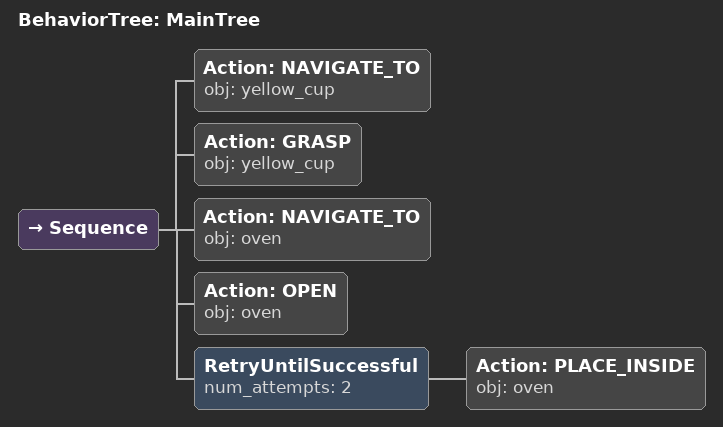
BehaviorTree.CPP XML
<root main_tree_to_execute="MainTree">
  <BehaviorTree ID="MainTree">
    <Sequence>
      <!-- Navigate to yellow_cup -->
      <Action ID="NAVIGATE_TO" obj="yellow_cup" />
      <!-- Grasp yellow_cup -->
      <Action ID="GRASP" obj="yellow_cup" />
      <!-- Navigate to oven -->
      <Action ID="NAVIGATE_TO" obj="oven" />
      <!-- Open oven -->
      <Action ID="OPEN" obj="oven" />
      <!-- Retry PLACE_INSIDE oven up to 2 attempts -->
      <RetryUntilSuccessful num_attempts="2">
        <!-- Place inside oven -->
        <Action ID="PLACE_INSIDE" obj="oven" />
      </RetryUntilSuccessful>

    </Sequence>
  </BehaviorTree>
</root>
